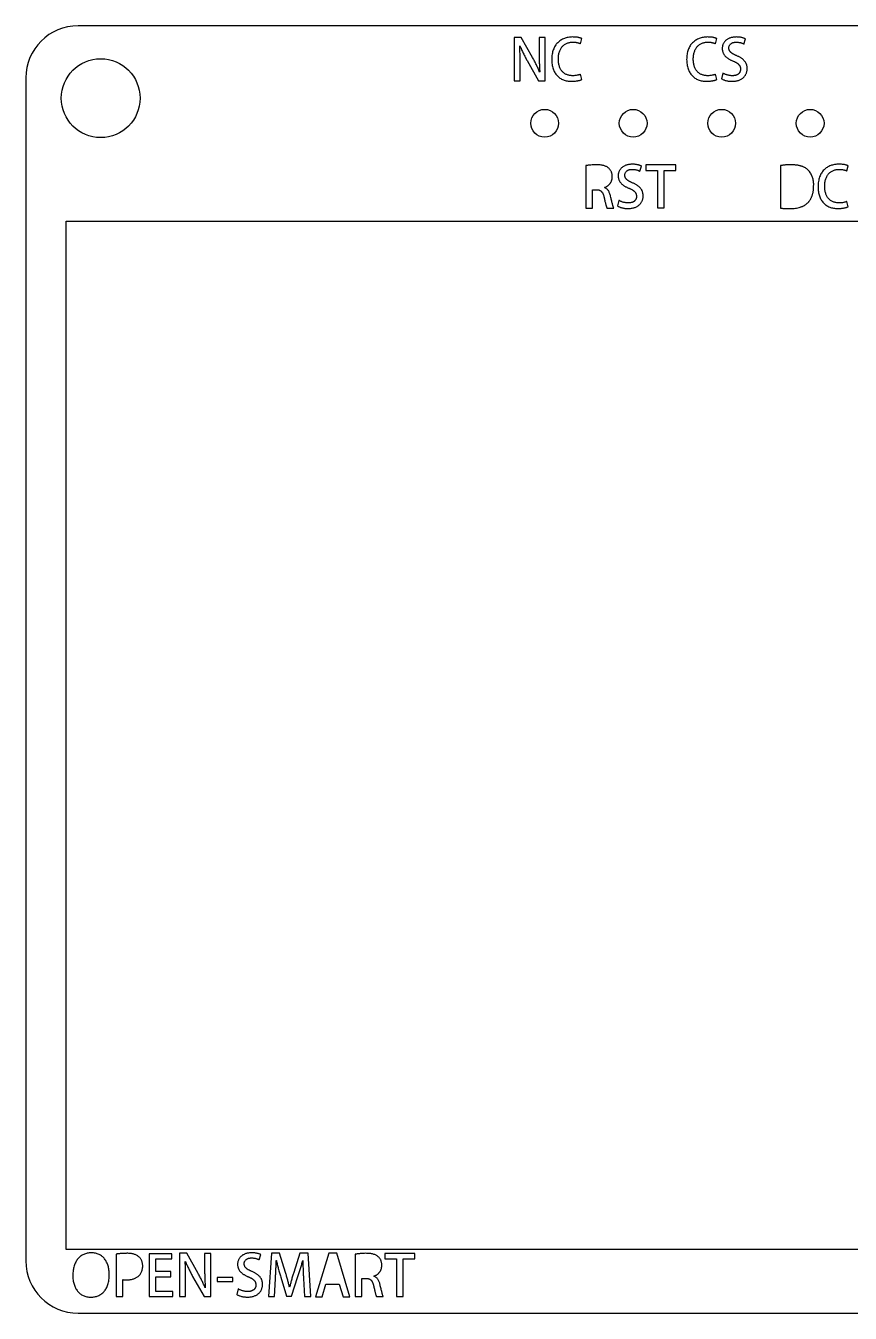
# Model space of a CAD drawing. Header units: millimetres. Extents: x 4.6 to 52.3, y 214.7 to 251.6.
# Drawn here: x 4.56 to 28.23, y 214.67 to 251.64 of the extents above; entities that cross this region are included whole.
import ezdxf

# ---------------------------------------------------------------- set-up
doc = ezdxf.new("R2010")
doc.units = ezdxf.units.MM

msp = doc.modelspace()

# ---------------------------------------------------------------- linework, layer by layer
at = {"color": 7, "linetype": 'Continuous', "lineweight": 25}
for p, q in [((50.77, 251.636), (6.064, 251.636)), ((18.581, 251.298), (18.581, 250.054)), ((18.788, 251.298), (18.581, 251.298)), ((18.743, 251.059), (18.75, 251.061)), ((19.114, 250.722), (18.788, 251.298)), ((19.302, 251.297), (19.302, 250.839)), ((19.477, 251.297), (19.302, 251.297)), ((19.477, 250.054), (19.477, 251.297)), ((20.489, 251.12), (20.529, 251.267)), ((24.363, 251.12), (24.404, 251.267)), ((25.182, 251.11), (25.228, 251.26)), ((18.957, 250.635), (19.286, 250.054)), ((18.757, 250.054), (18.757, 250.517)), ((19.321, 250.308), (19.317, 250.306)), ((24.579, 250.274), (24.537, 250.115)), ((4.564, 250.136), (4.564, 216.172)), ((18.581, 250.054), (18.757, 250.054)), ((19.286, 250.054), (19.477, 250.054)), ((20.524, 250.092), (20.492, 250.245)), ((24.399, 250.092), (24.367, 250.245)), ((20.64, 247.619), (20.64, 246.402)), ((22.195, 247.458), (22.241, 247.608)), ((22.364, 247.645), (22.364, 247.484)), ((23.224, 247.645), (22.364, 247.645)), ((22.364, 247.484), (22.698, 247.484)), ((22.698, 247.484), (22.698, 246.404)), ((22.888, 247.484), (23.224, 247.484)), ((22.888, 246.404), (22.888, 247.484)), ((23.224, 247.484), (23.224, 247.645)), ((26.227, 247.62), (26.227, 246.401)), ((28.134, 247.468), (28.175, 247.615)), ((20.831, 246.927), (20.945, 246.927)), ((20.831, 246.402), (20.831, 246.927)), ((21.177, 246.988), (21.177, 246.992)), ((27.183, 247.043), (27.183, 247.045)), ((21.593, 246.622), (21.55, 246.463)), ((28.17, 246.44), (28.138, 246.592)), ((20.64, 246.402), (20.831, 246.402)), ((21.249, 246.402), (21.445, 246.402)), ((22.698, 246.404), (22.888, 246.404)), ((5.725, 216.504), (5.725, 246.022)), ((5.725, 246.022), (50.677, 246.022)), ((50.677, 216.504), (5.725, 216.504)), ((6.447, 216.407), (6.447, 216.407)), ((7.161, 216.368), (7.161, 215.151)), ((8.107, 216.377), (8.107, 215.148)), ((8.758, 216.377), (8.107, 216.377)), ((8.758, 216.23), (8.758, 216.377)), ((8.978, 216.393), (8.978, 215.148)), ((9.185, 216.393), (8.978, 216.393)), ((9.511, 215.816), (9.185, 216.393)), ((9.699, 216.391), (9.699, 215.934)), ((9.875, 216.391), (9.699, 216.391)), ((9.875, 215.148), (9.875, 216.391)), ((11.269, 216.204), (11.315, 216.354)), ((11.614, 216.392), (11.53, 215.152)), ((11.846, 216.392), (11.614, 216.392)), ((12.021, 215.844), (11.846, 216.392)), ((12.436, 216.392), (12.257, 215.846)), ((12.67, 216.392), (12.436, 216.392)), ((12.744, 215.152), (12.67, 216.392)), ((13.261, 216.392), (12.881, 215.144)), ((13.491, 216.392), (13.261, 216.392)), ((13.871, 215.144), (13.491, 216.392)), ((14.024, 216.366), (14.024, 215.148)), ((14.876, 216.391), (14.876, 216.231)), ((15.737, 216.391), (14.876, 216.391)), ((15.737, 216.231), (15.737, 216.391)), ((8.298, 216.23), (8.758, 216.23)), ((8.298, 215.867), (8.298, 216.23)), ((9.141, 216.153), (9.147, 216.155)), ((11.754, 216.186), (11.759, 216.186)), ((12.515, 216.186), (12.52, 216.186)), ((14.876, 216.231), (15.211, 216.231)), ((15.211, 216.231), (15.211, 215.151)), ((15.401, 216.231), (15.737, 216.231)), ((15.401, 215.151), (15.401, 216.231)), ((7.352, 215.151), (7.352, 215.637)), ((8.732, 215.867), (8.298, 215.867)), ((8.298, 215.719), (8.732, 215.719)), ((8.298, 215.296), (8.298, 215.719)), ((8.732, 215.719), (8.732, 215.867)), ((9.154, 215.148), (9.154, 215.611)), ((9.354, 215.729), (9.683, 215.148)), ((10.059, 215.702), (10.059, 215.584)), ((10.505, 215.702), (10.059, 215.702)), ((10.059, 215.584), (10.505, 215.584)), ((10.505, 215.584), (10.505, 215.702)), ((11.704, 215.152), (11.732, 215.66)), ((11.883, 215.711), (12.053, 215.163)), ((12.194, 215.163), (12.378, 215.722)), ((12.536, 215.67), (12.564, 215.152)), ((13.074, 215.144), (13.181, 215.509)), ((13.181, 215.509), (13.561, 215.509)), ((13.561, 215.509), (13.673, 215.144)), ((14.215, 215.674), (14.328, 215.674)), ((14.215, 215.148), (14.215, 215.674)), ((14.561, 215.735), (14.561, 215.738)), ((7.161, 215.151), (7.352, 215.151)), ((8.107, 215.148), (8.786, 215.148)), ((8.786, 215.296), (8.298, 215.296)), ((8.786, 215.148), (8.786, 215.296)), ((8.978, 215.148), (9.154, 215.148)), ((9.683, 215.148), (9.875, 215.148)), ((9.719, 215.402), (9.714, 215.401)), ((10.666, 215.368), (10.624, 215.21)), ((11.53, 215.152), (11.704, 215.152)), ((12.053, 215.163), (12.194, 215.163)), ((12.139, 215.417), (12.134, 215.417)), ((12.564, 215.152), (12.744, 215.152)), ((12.881, 215.144), (13.074, 215.144)), ((13.673, 215.144), (13.871, 215.144)), ((14.024, 215.148), (14.215, 215.148)), ((14.632, 215.148), (14.829, 215.148)), ((15.211, 215.151), (15.401, 215.151)), ((6.064, 214.672), (50.77, 214.672))]:
    msp.add_line(p, q, dxfattribs=at)
for centre, radius in [((6.715, 249.556), 1.131), ((19.462, 248.837), 0.398), ((22.002, 248.837), 0.398), ((24.542, 248.837), 0.398), ((27.082, 248.837), 0.398)]:
    msp.add_circle(centre, radius, dxfattribs=at)
for centre, start, end in [((6.064, 250.136), 90, 180), ((6.064, 216.172), 180, 270)]:
    msp.add_arc(centre, 1.5, start, end, dxfattribs=at)
for points, knots in [([(18.757, 250.517), (18.757, 250.543), (18.756, 250.595), (18.756, 250.67), (18.755, 250.742), (18.753, 250.831), (18.75, 250.936), (18.746, 251.019), (18.743, 251.059)], [0, 0, 0, 0, 0.146581, 0.285863, 0.417801, 0.541968, 0.776955, 1, 1, 1, 1]), ([(18.75, 251.061), (18.765, 251.025), (18.796, 250.952), (18.847, 250.845), (18.901, 250.739), (18.938, 250.67), (18.957, 250.635)], [0, 0, 0, 0, 0.246027, 0.497503, 0.750477, 1, 1, 1, 1]), ([(20.265, 251.313), (20.243, 251.312), (20.201, 251.311), (20.14, 251.303), (20.081, 251.291), (20.026, 251.273), (19.973, 251.25), (19.923, 251.222), (19.877, 251.188), (19.834, 251.15), (19.794, 251.107), (19.76, 251.059), (19.731, 251.005), (19.707, 250.947), (19.688, 250.884), (19.674, 250.817), (19.665, 250.744), (19.663, 250.694), (19.662, 250.668)], [0, 0, 0, 0, 0.064556, 0.12649, 0.186521, 0.244666, 0.30201, 0.358833, 0.415865, 0.473735, 0.532232, 0.59129, 0.651976, 0.71467, 0.78013, 0.849386, 0.922444, 1, 1, 1, 1]), ([(19.853, 250.678), (19.854, 250.697), (19.855, 250.736), (19.861, 250.791), (19.87, 250.843), (19.884, 250.89), (19.9, 250.934), (19.92, 250.975), (19.944, 251.011), (19.971, 251.044), (20.001, 251.072), (20.034, 251.097), (20.068, 251.118), (20.105, 251.135), (20.143, 251.149), (20.184, 251.158), (20.227, 251.164), (20.256, 251.165), (20.271, 251.165)], [0, 0, 0, 0, 0.081212, 0.157637, 0.229657, 0.297813, 0.362053, 0.423924, 0.483455, 0.541728, 0.598886, 0.654623, 0.709894, 0.765275, 0.821397, 0.878867, 0.938207, 1, 1, 1, 1]), ([(20.529, 251.267), (20.524, 251.27), (20.513, 251.275), (20.492, 251.282), (20.467, 251.289), (20.436, 251.297), (20.401, 251.304), (20.36, 251.309), (20.314, 251.312), (20.282, 251.312), (20.265, 251.313)], [0, 0, 0, 0, 0.062088, 0.14227, 0.239819, 0.356051, 0.48954, 0.641805, 0.811535, 1, 1, 1, 1]), ([(20.271, 251.165), (20.283, 251.165), (20.305, 251.165), (20.336, 251.162), (20.367, 251.158), (20.395, 251.152), (20.421, 251.145), (20.445, 251.137), (20.468, 251.129), (20.482, 251.123), (20.489, 251.12)], [0, 0, 0, 0, 0.151045, 0.29411, 0.429642, 0.558166, 0.679473, 0.793877, 0.900032, 1, 1, 1, 1]), ([(24.139, 251.313), (24.118, 251.312), (24.076, 251.311), (24.014, 251.303), (23.956, 251.291), (23.9, 251.273), (23.848, 251.25), (23.798, 251.222), (23.752, 251.188), (23.708, 251.15), (23.669, 251.107), (23.634, 251.059), (23.605, 251.005), (23.581, 250.947), (23.562, 250.884), (23.548, 250.817), (23.54, 250.744), (23.538, 250.694), (23.537, 250.668)], [0, 0, 0, 0, 0.064556, 0.12649, 0.186521, 0.244666, 0.30201, 0.358833, 0.415865, 0.473735, 0.532232, 0.59129, 0.651976, 0.71467, 0.78013, 0.849386, 0.922444, 1, 1, 1, 1]), ([(23.727, 250.678), (23.728, 250.697), (23.729, 250.736), (23.735, 250.791), (23.745, 250.843), (23.758, 250.89), (23.775, 250.934), (23.795, 250.975), (23.819, 251.011), (23.846, 251.044), (23.876, 251.072), (23.908, 251.097), (23.943, 251.118), (23.979, 251.135), (24.018, 251.149), (24.059, 251.158), (24.102, 251.164), (24.131, 251.165), (24.146, 251.165)], [0, 0, 0, 0, 0.081212, 0.157637, 0.229657, 0.297813, 0.362053, 0.423924, 0.483455, 0.541728, 0.598886, 0.654623, 0.709894, 0.765275, 0.821397, 0.878867, 0.938207, 1, 1, 1, 1]), ([(24.404, 251.267), (24.399, 251.27), (24.387, 251.275), (24.367, 251.282), (24.341, 251.289), (24.311, 251.297), (24.275, 251.304), (24.234, 251.309), (24.189, 251.312), (24.156, 251.312), (24.139, 251.313)], [0, 0, 0, 0, 0.0620878, 0.1422705, 0.2398192, 0.3560506, 0.4895405, 0.6418051, 0.8115346, 1, 1, 1, 1]), ([(24.146, 251.165), (24.157, 251.165), (24.179, 251.165), (24.211, 251.162), (24.241, 251.158), (24.269, 251.152), (24.296, 251.145), (24.32, 251.137), (24.342, 251.129), (24.356, 251.123), (24.363, 251.12)], [0, 0, 0, 0, 0.151045, 0.29411, 0.429642, 0.558166, 0.679473, 0.793877, 0.900032, 1, 1, 1, 1]), ([(24.965, 251.313), (24.95, 251.312), (24.92, 251.311), (24.876, 251.307), (24.835, 251.299), (24.797, 251.289), (24.761, 251.276), (24.727, 251.26), (24.696, 251.241), (24.668, 251.22), (24.643, 251.196), (24.62, 251.17), (24.602, 251.143), (24.586, 251.113), (24.574, 251.082), (24.565, 251.049), (24.559, 251.014), (24.558, 250.99), (24.558, 250.978)], [0, 0, 0, 0, 0.077879, 0.151737, 0.22196, 0.289357, 0.353654, 0.416146, 0.477411, 0.537188, 0.595881, 0.653011, 0.708942, 0.764698, 0.82138, 0.878857, 0.937977, 1, 1, 1, 1]), ([(24.749, 250.999), (24.749, 251.01), (24.75, 251.03), (24.76, 251.06), (24.776, 251.088), (24.794, 251.109), (24.812, 251.124), (24.828, 251.135), (24.845, 251.144), (24.864, 251.151), (24.886, 251.157), (24.909, 251.161), (24.934, 251.164), (24.951, 251.165), (24.96, 251.165)], [0, 0, 0, 0, 0.101822, 0.203205, 0.30836, 0.421211, 0.480936, 0.542802, 0.607682, 0.676334, 0.749186, 0.826898, 0.910964, 1, 1, 1, 1]), ([(24.978, 250.773), (24.969, 250.777), (24.95, 250.785), (24.923, 250.797), (24.898, 250.809), (24.876, 250.822), (24.855, 250.834), (24.836, 250.847), (24.819, 250.859), (24.804, 250.872), (24.791, 250.885), (24.779, 250.899), (24.77, 250.913), (24.762, 250.929), (24.756, 250.945), (24.752, 250.963), (24.749, 250.981), (24.749, 250.993), (24.749, 250.999)], [0, 0, 0, 0, 0.090327, 0.175952, 0.256368, 0.331652, 0.40162, 0.467549, 0.528441, 0.584514, 0.637975, 0.689778, 0.740404, 0.790662, 0.841288, 0.892497, 0.945474, 1, 1, 1, 1]), ([(24.96, 251.165), (24.973, 251.165), (24.997, 251.164), (25.032, 251.16), (25.064, 251.154), (25.094, 251.147), (25.121, 251.138), (25.144, 251.129), (25.164, 251.12), (25.177, 251.113), (25.182, 251.11)], [0, 0, 0, 0, 0.162542, 0.315644, 0.456984, 0.590159, 0.712118, 0.821056, 0.916894, 1, 1, 1, 1]), ([(25.228, 251.26), (25.22, 251.263), (25.205, 251.27), (25.18, 251.279), (25.152, 251.288), (25.12, 251.296), (25.086, 251.304), (25.048, 251.309), (25.008, 251.312), (24.98, 251.312), (24.965, 251.313)], [0, 0, 0, 0, 0.088758, 0.187193, 0.297383, 0.417712, 0.548062, 0.688382, 0.838314, 1, 1, 1, 1]), ([(19.317, 250.306), (19.303, 250.34), (19.274, 250.41), (19.224, 250.513), (19.172, 250.618), (19.133, 250.687), (19.114, 250.722)], [0, 0, 0, 0, 0.238961, 0.487568, 0.742672, 1, 1, 1, 1]), ([(19.302, 250.839), (19.302, 250.815), (19.302, 250.767), (19.303, 250.697), (19.304, 250.629), (19.307, 250.542), (19.312, 250.435), (19.318, 250.35), (19.321, 250.308)], [0, 0, 0, 0, 0.136936, 0.268863, 0.396394, 0.519536, 0.760257, 1, 1, 1, 1]), ([(19.662, 250.668), (19.663, 250.644), (19.664, 250.596), (19.672, 250.528), (19.684, 250.463), (19.702, 250.403), (19.723, 250.347), (19.75, 250.295), (19.781, 250.248), (19.817, 250.204), (19.857, 250.166), (19.9, 250.133), (19.947, 250.104), (19.998, 250.081), (20.051, 250.063), (20.109, 250.05), (20.169, 250.042), (20.211, 250.041), (20.232, 250.04)], [0, 0, 0, 0, 0.076137, 0.148043, 0.216546, 0.281424, 0.343925, 0.404092, 0.463045, 0.521233, 0.578841, 0.635691, 0.692532, 0.749882, 0.808745, 0.86974, 0.933393, 1, 1, 1, 1]), ([(20.268, 250.201), (20.252, 250.201), (20.222, 250.202), (20.177, 250.208), (20.135, 250.218), (20.095, 250.231), (20.058, 250.249), (20.024, 250.27), (19.992, 250.295), (19.964, 250.324), (19.938, 250.356), (19.915, 250.392), (19.896, 250.432), (19.881, 250.474), (19.869, 250.521), (19.86, 250.57), (19.854, 250.623), (19.853, 250.659), (19.853, 250.678)], [0, 0, 0, 0, 0.065848, 0.128566, 0.188739, 0.246597, 0.303105, 0.358957, 0.414875, 0.471572, 0.529329, 0.587991, 0.648736, 0.711788, 0.778153, 0.847997, 0.921726, 1, 1, 1, 1]), ([(23.537, 250.668), (23.537, 250.644), (23.539, 250.596), (23.547, 250.528), (23.559, 250.463), (23.576, 250.403), (23.598, 250.347), (23.624, 250.295), (23.656, 250.248), (23.691, 250.204), (23.731, 250.166), (23.775, 250.133), (23.822, 250.104), (23.872, 250.081), (23.926, 250.063), (23.983, 250.05), (24.044, 250.042), (24.086, 250.041), (24.107, 250.04)], [0, 0, 0, 0, 0.076137, 0.148043, 0.216546, 0.281424, 0.343925, 0.404092, 0.463045, 0.521233, 0.578841, 0.635691, 0.692532, 0.749882, 0.808745, 0.86974, 0.933393, 1, 1, 1, 1]), ([(24.143, 250.201), (24.127, 250.201), (24.096, 250.202), (24.051, 250.208), (24.009, 250.218), (23.97, 250.231), (23.933, 250.249), (23.899, 250.27), (23.867, 250.295), (23.838, 250.324), (23.812, 250.356), (23.79, 250.392), (23.771, 250.432), (23.755, 250.474), (23.743, 250.521), (23.735, 250.57), (23.729, 250.623), (23.728, 250.659), (23.727, 250.678)], [0, 0, 0, 0, 0.065848, 0.128566, 0.188739, 0.246597, 0.303105, 0.358957, 0.414875, 0.471572, 0.529329, 0.587991, 0.648736, 0.711788, 0.778153, 0.847997, 0.921726, 1, 1, 1, 1]), ([(24.558, 250.978), (24.558, 250.968), (24.559, 250.947), (24.563, 250.918), (24.571, 250.889), (24.58, 250.862), (24.592, 250.835), (24.607, 250.81), (24.624, 250.787), (24.644, 250.764), (24.666, 250.743), (24.69, 250.722), (24.715, 250.703), (24.743, 250.685), (24.772, 250.668), (24.803, 250.651), (24.836, 250.636), (24.858, 250.626), (24.87, 250.622)], [0, 0, 0, 0, 0.061402, 0.120959, 0.178842, 0.235815, 0.29315, 0.350168, 0.407654, 0.466883, 0.527298, 0.589193, 0.652525, 0.717815, 0.784863, 0.854237, 0.926103, 1, 1, 1, 1]), ([(24.87, 250.622), (24.879, 250.618), (24.897, 250.611), (24.922, 250.599), (24.945, 250.587), (24.966, 250.575), (24.985, 250.562), (25.003, 250.549), (25.019, 250.536), (25.033, 250.522), (25.045, 250.508), (25.055, 250.493), (25.064, 250.478), (25.071, 250.462), (25.077, 250.444), (25.081, 250.427), (25.083, 250.408), (25.083, 250.396), (25.083, 250.389)], [0, 0, 0, 0, 0.086788, 0.168158, 0.245476, 0.317642, 0.38639, 0.450962, 0.511056, 0.568497, 0.623169, 0.676921, 0.729453, 0.781971, 0.834448, 0.888518, 0.943031, 1, 1, 1, 1]), ([(25.275, 250.405), (25.274, 250.416), (25.274, 250.436), (25.27, 250.466), (25.265, 250.495), (25.257, 250.523), (25.246, 250.549), (25.234, 250.574), (25.219, 250.598), (25.202, 250.621), (25.182, 250.642), (25.16, 250.664), (25.136, 250.684), (25.109, 250.703), (25.08, 250.722), (25.048, 250.74), (25.014, 250.757), (24.99, 250.768), (24.978, 250.773)], [0, 0, 0, 0, 0.06184, 0.121274, 0.17906, 0.236132, 0.291625, 0.347119, 0.403083, 0.459133, 0.516719, 0.576867, 0.639586, 0.705122, 0.773704, 0.8453, 0.920958, 1, 1, 1, 1]), ([(24.85, 250.201), (24.837, 250.201), (24.812, 250.202), (24.774, 250.206), (24.737, 250.212), (24.701, 250.222), (24.667, 250.232), (24.636, 250.245), (24.606, 250.258), (24.588, 250.269), (24.579, 250.274)], [0, 0, 0, 0, 0.136469, 0.27025, 0.402033, 0.532507, 0.659, 0.778845, 0.891967, 1, 1, 1, 1]), ([(24.839, 250.04), (24.856, 250.041), (24.889, 250.042), (24.938, 250.047), (24.983, 250.055), (25.025, 250.067), (25.064, 250.081), (25.1, 250.099), (25.133, 250.12), (25.163, 250.144), (25.189, 250.17), (25.212, 250.198), (25.231, 250.228), (25.247, 250.26), (25.259, 250.294), (25.268, 250.33), (25.273, 250.367), (25.274, 250.392), (25.275, 250.405)], [0, 0, 0, 0, 0.080352, 0.156325, 0.228284, 0.296306, 0.36091, 0.423526, 0.483824, 0.542726, 0.600522, 0.657077, 0.712485, 0.767724, 0.823495, 0.880566, 0.939087, 1, 1, 1, 1]), ([(25.083, 250.389), (25.083, 250.382), (25.082, 250.369), (25.08, 250.349), (25.075, 250.33), (25.068, 250.312), (25.06, 250.296), (25.049, 250.28), (25.037, 250.266), (25.023, 250.252), (25.007, 250.24), (24.989, 250.23), (24.97, 250.221), (24.949, 250.214), (24.927, 250.208), (24.903, 250.204), (24.877, 250.201), (24.859, 250.201), (24.85, 250.201)], [0, 0, 0, 0, 0.061872, 0.120768, 0.177506, 0.233072, 0.288326, 0.343383, 0.399019, 0.456462, 0.514906, 0.57526, 0.637362, 0.702776, 0.770787, 0.842679, 0.91941, 1, 1, 1, 1]), ([(20.232, 250.04), (20.249, 250.04), (20.281, 250.041), (20.326, 250.044), (20.369, 250.049), (20.408, 250.056), (20.443, 250.064), (20.474, 250.072), (20.501, 250.082), (20.517, 250.089), (20.524, 250.092)], [0, 0, 0, 0, 0.1649873, 0.3185406, 0.4624375, 0.5955675, 0.7173118, 0.8249847, 0.9191349, 1, 1, 1, 1]), ([(20.492, 250.245), (20.485, 250.241), (20.47, 250.234), (20.446, 250.226), (20.419, 250.219), (20.381, 250.21), (20.33, 250.203), (20.289, 250.201), (20.268, 250.201)], [0, 0, 0, 0, 0.103909, 0.214331, 0.333243, 0.459804, 0.725017, 1, 1, 1, 1]), ([(24.107, 250.04), (24.123, 250.04), (24.155, 250.041), (24.201, 250.044), (24.244, 250.049), (24.283, 250.056), (24.318, 250.064), (24.349, 250.072), (24.376, 250.082), (24.392, 250.089), (24.399, 250.092)], [0, 0, 0, 0, 0.164987, 0.318541, 0.462437, 0.595567, 0.717312, 0.824985, 0.919135, 1, 1, 1, 1]), ([(24.367, 250.245), (24.359, 250.241), (24.344, 250.234), (24.32, 250.226), (24.294, 250.219), (24.256, 250.21), (24.205, 250.203), (24.164, 250.201), (24.143, 250.201)], [0, 0, 0, 0, 0.103909, 0.214331, 0.333243, 0.459804, 0.725017, 1, 1, 1, 1]), ([(24.537, 250.115), (24.546, 250.11), (24.563, 250.099), (24.594, 250.085), (24.628, 250.073), (24.667, 250.062), (24.708, 250.053), (24.751, 250.045), (24.794, 250.041), (24.824, 250.04), (24.839, 250.04)], [0, 0, 0, 0, 0.095213, 0.20032, 0.317106, 0.445969, 0.581293, 0.718113, 0.857469, 1, 1, 1, 1]), ([(21.978, 247.661), (21.963, 247.66), (21.933, 247.659), (21.89, 247.655), (21.848, 247.647), (21.81, 247.637), (21.774, 247.624), (21.741, 247.608), (21.709, 247.589), (21.681, 247.567), (21.656, 247.544), (21.634, 247.518), (21.615, 247.491), (21.599, 247.461), (21.587, 247.43), (21.578, 247.397), (21.572, 247.362), (21.572, 247.338), (21.571, 247.326)], [0, 0, 0, 0, 0.077879, 0.151737, 0.22196, 0.289357, 0.353654, 0.416146, 0.477411, 0.537188, 0.595881, 0.653011, 0.708942, 0.764698, 0.82138, 0.878857, 0.937977, 1, 1, 1, 1]), ([(22.241, 247.608), (22.234, 247.611), (22.218, 247.618), (22.193, 247.627), (22.165, 247.636), (22.134, 247.644), (22.099, 247.651), (22.061, 247.656), (22.021, 247.66), (21.993, 247.66), (21.978, 247.661)], [0, 0, 0, 0, 0.088758, 0.187193, 0.297383, 0.417712, 0.548062, 0.688382, 0.838314, 1, 1, 1, 1]), ([(27.911, 247.661), (27.889, 247.66), (27.847, 247.659), (27.785, 247.651), (27.727, 247.639), (27.671, 247.621), (27.619, 247.598), (27.569, 247.57), (27.523, 247.536), (27.48, 247.498), (27.44, 247.455), (27.406, 247.407), (27.377, 247.353), (27.353, 247.295), (27.334, 247.232), (27.32, 247.165), (27.311, 247.092), (27.309, 247.042), (27.308, 247.016)], [0, 0, 0, 0, 0.064556, 0.12649, 0.186521, 0.244666, 0.30201, 0.358833, 0.415865, 0.473735, 0.532232, 0.59129, 0.651976, 0.71467, 0.78013, 0.849386, 0.922444, 1, 1, 1, 1]), ([(28.175, 247.615), (28.17, 247.618), (28.158, 247.623), (28.138, 247.63), (28.112, 247.637), (28.082, 247.645), (28.046, 247.652), (28.006, 247.657), (27.96, 247.66), (27.927, 247.66), (27.911, 247.661)], [0, 0, 0, 0, 0.062088, 0.14227, 0.239819, 0.356051, 0.48954, 0.641805, 0.811535, 1, 1, 1, 1]), ([(20.946, 247.645), (20.918, 247.645), (20.863, 247.644), (20.796, 247.639), (20.744, 247.634), (20.707, 247.63), (20.673, 247.625), (20.651, 247.621), (20.64, 247.619)], [0, 0, 0, 0, 0.271798, 0.535698, 0.662298, 0.781395, 0.893974, 1, 1, 1, 1]), ([(21.301, 247.546), (21.291, 247.554), (21.271, 247.571), (21.235, 247.591), (21.197, 247.609), (21.154, 247.623), (21.108, 247.633), (21.057, 247.641), (21.003, 247.645), (20.965, 247.645), (20.946, 247.645)], [0, 0, 0, 0, 0.103403, 0.209788, 0.321844, 0.440604, 0.566457, 0.70122, 0.845524, 1, 1, 1, 1]), ([(21.177, 246.992), (21.185, 246.994), (21.2, 247), (21.223, 247.011), (21.245, 247.023), (21.265, 247.036), (21.285, 247.051), (21.303, 247.067), (21.32, 247.085), (21.337, 247.104), (21.351, 247.124), (21.364, 247.146), (21.376, 247.169), (21.384, 247.193), (21.392, 247.219), (21.397, 247.245), (21.4, 247.273), (21.401, 247.293), (21.401, 247.302)], [0, 0, 0, 0, 0.061528, 0.122141, 0.182003, 0.241944, 0.301062, 0.360598, 0.420832, 0.481664, 0.543072, 0.604351, 0.665972, 0.729273, 0.79351, 0.859885, 0.928456, 1, 1, 1, 1]), ([(21.401, 247.302), (21.401, 247.315), (21.4, 247.34), (21.395, 247.375), (21.388, 247.409), (21.377, 247.441), (21.362, 247.47), (21.345, 247.498), (21.325, 247.523), (21.309, 247.538), (21.301, 247.546)], [0, 0, 0, 0, 0.138348, 0.270901, 0.397678, 0.520347, 0.640124, 0.759254, 0.879055, 1, 1, 1, 1]), ([(21.571, 247.326), (21.572, 247.316), (21.573, 247.295), (21.577, 247.266), (21.584, 247.237), (21.593, 247.209), (21.605, 247.183), (21.62, 247.158), (21.637, 247.135), (21.657, 247.112), (21.679, 247.091), (21.703, 247.07), (21.728, 247.051), (21.756, 247.033), (21.785, 247.015), (21.816, 246.999), (21.849, 246.984), (21.872, 246.974), (21.883, 246.97)], [0, 0, 0, 0, 0.061402, 0.120959, 0.178842, 0.235815, 0.29315, 0.350168, 0.407654, 0.466883, 0.527298, 0.589193, 0.652525, 0.717815, 0.784863, 0.854237, 0.926103, 1, 1, 1, 1]), ([(21.762, 247.347), (21.762, 247.357), (21.763, 247.378), (21.773, 247.408), (21.789, 247.435), (21.807, 247.457), (21.825, 247.472), (21.841, 247.483), (21.858, 247.492), (21.878, 247.499), (21.899, 247.505), (21.922, 247.509), (21.947, 247.512), (21.964, 247.513), (21.973, 247.513)], [0, 0, 0, 0, 0.101822, 0.203205, 0.30836, 0.421211, 0.480936, 0.542802, 0.607682, 0.676334, 0.749186, 0.826898, 0.910964, 1, 1, 1, 1]), ([(21.991, 247.121), (21.982, 247.125), (21.963, 247.133), (21.937, 247.145), (21.912, 247.157), (21.889, 247.17), (21.868, 247.182), (21.849, 247.195), (21.832, 247.207), (21.817, 247.22), (21.804, 247.233), (21.793, 247.247), (21.783, 247.261), (21.775, 247.277), (21.769, 247.293), (21.765, 247.311), (21.762, 247.329), (21.762, 247.341), (21.762, 247.347)], [0, 0, 0, 0, 0.090327, 0.175952, 0.256368, 0.331652, 0.40162, 0.467549, 0.528441, 0.584514, 0.637975, 0.689778, 0.740404, 0.790662, 0.841288, 0.892497, 0.945474, 1, 1, 1, 1]), ([(21.973, 247.513), (21.986, 247.513), (22.01, 247.512), (22.045, 247.508), (22.078, 247.502), (22.107, 247.495), (22.134, 247.486), (22.157, 247.477), (22.178, 247.468), (22.19, 247.461), (22.195, 247.458)], [0, 0, 0, 0, 0.162542, 0.315644, 0.456984, 0.590159, 0.712118, 0.821056, 0.916894, 1, 1, 1, 1]), ([(26.547, 247.646), (26.518, 247.645), (26.461, 247.645), (26.391, 247.64), (26.337, 247.635), (26.299, 247.63), (26.262, 247.625), (26.238, 247.622), (26.227, 247.62)], [0, 0, 0, 0, 0.270933, 0.530713, 0.655379, 0.77511, 0.890035, 1, 1, 1, 1]), ([(27.183, 247.045), (27.184, 247.063), (27.184, 247.099), (27.18, 247.152), (27.172, 247.204), (27.159, 247.256), (27.142, 247.306), (27.12, 247.355), (27.094, 247.403), (27.07, 247.442), (27.047, 247.472), (27.028, 247.493), (27.007, 247.513), (26.983, 247.531), (26.958, 247.548), (26.93, 247.564), (26.901, 247.578), (26.87, 247.591), (26.836, 247.603), (26.801, 247.613), (26.763, 247.622), (26.724, 247.629), (26.683, 247.635), (26.639, 247.64), (26.594, 247.644), (26.563, 247.645), (26.547, 247.646)], [0, 0, 0, 0, 0.054032, 0.107089, 0.159702, 0.212279, 0.264991, 0.318235, 0.372493, 0.428082, 0.456315, 0.484818, 0.513639, 0.543144, 0.573662, 0.605022, 0.637583, 0.671277, 0.706741, 0.743336, 0.781607, 0.821644, 0.863525, 0.907112, 0.952664, 1, 1, 1, 1]), ([(27.499, 247.026), (27.499, 247.045), (27.5, 247.084), (27.507, 247.139), (27.516, 247.19), (27.529, 247.238), (27.546, 247.282), (27.566, 247.323), (27.59, 247.359), (27.617, 247.391), (27.647, 247.42), (27.679, 247.445), (27.714, 247.466), (27.75, 247.483), (27.789, 247.497), (27.83, 247.506), (27.873, 247.512), (27.902, 247.513), (27.917, 247.513)], [0, 0, 0, 0, 0.081212, 0.157637, 0.229657, 0.297813, 0.362053, 0.423924, 0.483455, 0.541728, 0.598886, 0.654623, 0.709894, 0.765275, 0.821397, 0.878867, 0.938207, 1, 1, 1, 1]), ([(27.917, 247.513), (27.928, 247.513), (27.95, 247.513), (27.982, 247.51), (28.012, 247.506), (28.04, 247.5), (28.067, 247.493), (28.091, 247.485), (28.114, 247.477), (28.128, 247.471), (28.134, 247.468)], [0, 0, 0, 0, 0.151045, 0.29411, 0.429642, 0.558166, 0.679473, 0.793877, 0.900032, 1, 1, 1, 1]), ([(20.945, 246.927), (20.952, 246.927), (20.968, 246.927), (20.99, 246.924), (21.011, 246.921), (21.03, 246.915), (21.048, 246.908), (21.065, 246.899), (21.08, 246.888), (21.094, 246.875), (21.107, 246.86), (21.119, 246.844), (21.13, 246.825), (21.139, 246.804), (21.149, 246.78), (21.157, 246.755), (21.164, 246.727), (21.168, 246.708), (21.17, 246.698)], [0, 0, 0, 0, 0.065913, 0.127975, 0.187344, 0.244069, 0.298208, 0.351392, 0.403137, 0.455207, 0.509187, 0.5662, 0.626787, 0.691398, 0.761257, 0.835793, 0.915258, 1, 1, 1, 1]), ([(21.352, 246.739), (21.348, 246.755), (21.341, 246.785), (21.326, 246.828), (21.309, 246.867), (21.29, 246.901), (21.267, 246.93), (21.24, 246.955), (21.21, 246.975), (21.188, 246.984), (21.177, 246.988)], [0, 0, 0, 0, 0.152426, 0.293993, 0.425273, 0.547812, 0.663532, 0.775877, 0.886781, 1, 1, 1, 1]), ([(21.883, 246.97), (21.892, 246.966), (21.91, 246.959), (21.935, 246.947), (21.958, 246.935), (21.979, 246.923), (21.999, 246.91), (22.016, 246.897), (22.032, 246.884), (22.046, 246.87), (22.058, 246.856), (22.069, 246.841), (22.077, 246.826), (22.085, 246.81), (22.09, 246.792), (22.094, 246.775), (22.096, 246.756), (22.096, 246.744), (22.097, 246.737)], [0, 0, 0, 0, 0.086788, 0.1681583, 0.2454765, 0.3176417, 0.3863896, 0.4509615, 0.511056, 0.5684971, 0.6231693, 0.6769212, 0.7294532, 0.7819713, 0.8344482, 0.8885175, 0.9430308, 1, 1, 1, 1]), ([(22.288, 246.753), (22.288, 246.764), (22.287, 246.784), (22.284, 246.814), (22.278, 246.843), (22.27, 246.871), (22.26, 246.897), (22.247, 246.922), (22.232, 246.946), (22.215, 246.969), (22.195, 246.99), (22.173, 247.012), (22.149, 247.032), (22.122, 247.051), (22.093, 247.07), (22.061, 247.088), (22.027, 247.105), (22.004, 247.116), (21.991, 247.121)], [0, 0, 0, 0, 0.06184, 0.121274, 0.17906, 0.236132, 0.291625, 0.347119, 0.403083, 0.459133, 0.516719, 0.576867, 0.639586, 0.705122, 0.773704, 0.8453, 0.920958, 1, 1, 1, 1]), ([(27.011, 246.547), (27.018, 246.554), (27.031, 246.568), (27.049, 246.59), (27.067, 246.613), (27.083, 246.638), (27.098, 246.664), (27.112, 246.691), (27.125, 246.72), (27.137, 246.75), (27.148, 246.782), (27.157, 246.815), (27.165, 246.85), (27.171, 246.886), (27.177, 246.923), (27.18, 246.962), (27.182, 247.002), (27.183, 247.029), (27.183, 247.043)], [0, 0, 0, 0, 0.0524008, 0.1056322, 0.159237, 0.2139915, 0.2700485, 0.3273504, 0.3856706, 0.4461224, 0.5082765, 0.5721486, 0.6378051, 0.7055893, 0.7755411, 0.8477848, 0.9228443, 1, 1, 1, 1]), ([(27.308, 247.016), (27.309, 246.992), (27.31, 246.944), (27.318, 246.876), (27.33, 246.811), (27.347, 246.751), (27.369, 246.695), (27.395, 246.643), (27.427, 246.596), (27.463, 246.552), (27.503, 246.514), (27.546, 246.48), (27.593, 246.452), (27.643, 246.429), (27.697, 246.411), (27.754, 246.398), (27.815, 246.39), (27.857, 246.389), (27.878, 246.388)], [0, 0, 0, 0, 0.076137, 0.148043, 0.216546, 0.281424, 0.343925, 0.404092, 0.463045, 0.521233, 0.578841, 0.635691, 0.692532, 0.749882, 0.808745, 0.86974, 0.933393, 1, 1, 1, 1]), ([(27.914, 246.548), (27.898, 246.549), (27.867, 246.55), (27.823, 246.556), (27.78, 246.565), (27.741, 246.579), (27.704, 246.597), (27.67, 246.618), (27.638, 246.643), (27.609, 246.672), (27.584, 246.704), (27.561, 246.74), (27.542, 246.78), (27.527, 246.822), (27.515, 246.869), (27.506, 246.918), (27.5, 246.971), (27.499, 247.007), (27.499, 247.026)], [0, 0, 0, 0, 0.065848, 0.128566, 0.188739, 0.246597, 0.303105, 0.358957, 0.414875, 0.471572, 0.529329, 0.587991, 0.648736, 0.711788, 0.778153, 0.847997, 0.921726, 1, 1, 1, 1]), ([(21.17, 246.698), (21.174, 246.68), (21.181, 246.645), (21.192, 246.594), (21.203, 246.549), (21.214, 246.508), (21.223, 246.473), (21.232, 246.444), (21.24, 246.42), (21.246, 246.407), (21.249, 246.402)], [0, 0, 0, 0, 0.183213, 0.351345, 0.504257, 0.641426, 0.761047, 0.86003, 0.940171, 1, 1, 1, 1]), ([(21.445, 246.402), (21.442, 246.409), (21.435, 246.425), (21.425, 246.453), (21.414, 246.488), (21.403, 246.529), (21.391, 246.575), (21.379, 246.626), (21.365, 246.681), (21.357, 246.719), (21.352, 246.739)], [0, 0, 0, 0, 0.0670478, 0.1523988, 0.2561712, 0.3776735, 0.5145754, 0.6641427, 0.8260538, 1, 1, 1, 1]), ([(21.864, 246.548), (21.851, 246.549), (21.825, 246.55), (21.787, 246.554), (21.75, 246.56), (21.715, 246.569), (21.68, 246.58), (21.649, 246.593), (21.619, 246.606), (21.601, 246.617), (21.593, 246.622)], [0, 0, 0, 0, 0.136469, 0.27025, 0.402033, 0.532507, 0.659, 0.778845, 0.891967, 1, 1, 1, 1]), ([(21.852, 246.388), (21.869, 246.389), (21.903, 246.39), (21.951, 246.395), (21.996, 246.403), (22.039, 246.415), (22.078, 246.429), (22.114, 246.447), (22.146, 246.468), (22.176, 246.492), (22.202, 246.518), (22.225, 246.546), (22.244, 246.576), (22.26, 246.608), (22.272, 246.642), (22.281, 246.677), (22.287, 246.715), (22.287, 246.74), (22.288, 246.753)], [0, 0, 0, 0, 0.080352, 0.156325, 0.228284, 0.296306, 0.36091, 0.423526, 0.483824, 0.542726, 0.600522, 0.657077, 0.712485, 0.767724, 0.823495, 0.880566, 0.939087, 1, 1, 1, 1]), ([(22.097, 246.737), (22.096, 246.73), (22.096, 246.717), (22.093, 246.697), (22.088, 246.678), (22.081, 246.66), (22.073, 246.644), (22.063, 246.628), (22.05, 246.614), (22.036, 246.6), (22.02, 246.588), (22.003, 246.578), (21.983, 246.569), (21.963, 246.562), (21.94, 246.556), (21.916, 246.552), (21.89, 246.549), (21.873, 246.549), (21.864, 246.548)], [0, 0, 0, 0, 0.0618719, 0.1207679, 0.1775057, 0.2330724, 0.2883261, 0.3433833, 0.3990193, 0.4564617, 0.5149061, 0.5752605, 0.6373617, 0.7027763, 0.7707871, 0.8426788, 0.9194101, 1, 1, 1, 1]), ([(28.138, 246.592), (28.13, 246.589), (28.116, 246.582), (28.091, 246.574), (28.065, 246.567), (28.027, 246.558), (27.976, 246.55), (27.935, 246.549), (27.914, 246.548)], [0, 0, 0, 0, 0.1039087, 0.2143314, 0.3332427, 0.4598045, 0.7250175, 1, 1, 1, 1]), ([(21.55, 246.463), (21.559, 246.458), (21.577, 246.447), (21.607, 246.433), (21.642, 246.421), (21.68, 246.41), (21.721, 246.4), (21.764, 246.393), (21.808, 246.389), (21.837, 246.388), (21.852, 246.388)], [0, 0, 0, 0, 0.095213, 0.20032, 0.317106, 0.445969, 0.581293, 0.718113, 0.857469, 1, 1, 1, 1]), ([(26.227, 246.401), (26.236, 246.4), (26.255, 246.398), (26.284, 246.395), (26.315, 246.392), (26.348, 246.39), (26.383, 246.389), (26.42, 246.388), (26.459, 246.387), (26.486, 246.387), (26.499, 246.387)], [0, 0, 0, 0, 0.100466, 0.207629, 0.322266, 0.444561, 0.572731, 0.707742, 0.850443, 1, 1, 1, 1]), ([(26.499, 246.387), (26.526, 246.387), (26.579, 246.388), (26.656, 246.396), (26.728, 246.408), (26.785, 246.423), (26.828, 246.437), (26.858, 246.449), (26.888, 246.462), (26.915, 246.477), (26.941, 246.492), (26.966, 246.51), (26.99, 246.527), (27.004, 246.541), (27.011, 246.547)], [0, 0, 0, 0, 0.147466, 0.287835, 0.420584, 0.547728, 0.608928, 0.66819, 0.726317, 0.783264, 0.838435, 0.892827, 0.946746, 1, 1, 1, 1]), ([(27.878, 246.388), (27.895, 246.388), (27.926, 246.389), (27.972, 246.392), (28.015, 246.397), (28.054, 246.404), (28.089, 246.412), (28.12, 246.42), (28.147, 246.43), (28.163, 246.437), (28.17, 246.44)], [0, 0, 0, 0, 0.164987, 0.318541, 0.462437, 0.595567, 0.717312, 0.824985, 0.919135, 1, 1, 1, 1]), ([(6.447, 216.407), (6.427, 216.407), (6.388, 216.405), (6.331, 216.396), (6.278, 216.382), (6.227, 216.363), (6.18, 216.338), (6.137, 216.308), (6.096, 216.273), (6.059, 216.233), (6.026, 216.188), (5.996, 216.139), (5.972, 216.086), (5.951, 216.029), (5.935, 215.968), (5.924, 215.903), (5.916, 215.834), (5.915, 215.786), (5.914, 215.762)], [0, 0, 0, 0, 0.063559, 0.124111, 0.182595, 0.239507, 0.295497, 0.351657, 0.408401, 0.466456, 0.525802, 0.586185, 0.648325, 0.71245, 0.779221, 0.849163, 0.922632, 1, 1, 1, 1]), ([(6.961, 215.782), (6.961, 215.804), (6.96, 215.848), (6.953, 215.912), (6.943, 215.973), (6.929, 216.031), (6.91, 216.086), (6.887, 216.137), (6.86, 216.185), (6.83, 216.23), (6.795, 216.27), (6.756, 216.306), (6.714, 216.337), (6.668, 216.361), (6.618, 216.381), (6.564, 216.395), (6.507, 216.405), (6.467, 216.406), (6.447, 216.407)], [0, 0, 0, 0, 0.073875, 0.144454, 0.212087, 0.277044, 0.340098, 0.401486, 0.46161, 0.521197, 0.579576, 0.63693, 0.693546, 0.750752, 0.809181, 0.869903, 0.933222, 1, 1, 1, 1]), ([(7.466, 216.392), (7.451, 216.392), (7.42, 216.391), (7.376, 216.39), (7.334, 216.388), (7.295, 216.385), (7.258, 216.382), (7.223, 216.378), (7.191, 216.373), (7.171, 216.37), (7.161, 216.368)], [0, 0, 0, 0, 0.1522007, 0.2967968, 0.4330825, 0.5618749, 0.6831667, 0.7963229, 0.9021935, 1, 1, 1, 1]), ([(7.809, 216.293), (7.799, 216.301), (7.779, 216.317), (7.744, 216.338), (7.707, 216.355), (7.666, 216.369), (7.621, 216.38), (7.572, 216.387), (7.521, 216.392), (7.485, 216.392), (7.466, 216.392)], [0, 0, 0, 0, 0.1048285, 0.2129551, 0.3263295, 0.4449824, 0.5710069, 0.7054, 0.8478106, 1, 1, 1, 1]), ([(7.922, 216.029), (7.921, 216.043), (7.92, 216.07), (7.914, 216.109), (7.905, 216.146), (7.893, 216.181), (7.877, 216.213), (7.858, 216.242), (7.835, 216.27), (7.818, 216.285), (7.809, 216.293)], [0, 0, 0, 0, 0.140245, 0.273783, 0.400948, 0.52378, 0.644026, 0.761818, 0.880286, 1, 1, 1, 1]), ([(11.052, 216.407), (11.037, 216.407), (11.007, 216.406), (10.963, 216.401), (10.922, 216.394), (10.884, 216.383), (10.848, 216.37), (10.814, 216.354), (10.783, 216.335), (10.755, 216.314), (10.73, 216.29), (10.708, 216.265), (10.689, 216.237), (10.673, 216.208), (10.661, 216.177), (10.652, 216.144), (10.646, 216.109), (10.645, 216.085), (10.645, 216.073)], [0, 0, 0, 0, 0.077879, 0.151737, 0.22196, 0.289357, 0.353654, 0.416146, 0.477411, 0.537188, 0.595881, 0.653011, 0.708942, 0.764698, 0.82138, 0.878857, 0.937977, 1, 1, 1, 1]), ([(10.836, 216.094), (10.836, 216.104), (10.837, 216.124), (10.847, 216.154), (10.863, 216.182), (10.881, 216.203), (10.899, 216.219), (10.915, 216.229), (10.932, 216.238), (10.951, 216.246), (10.973, 216.251), (10.996, 216.255), (11.021, 216.259), (11.038, 216.259), (11.047, 216.26)], [0, 0, 0, 0, 0.101822, 0.203205, 0.30836, 0.421211, 0.480936, 0.542802, 0.607682, 0.676334, 0.749186, 0.826898, 0.910964, 1, 1, 1, 1]), ([(11.047, 216.26), (11.06, 216.259), (11.084, 216.259), (11.119, 216.255), (11.152, 216.249), (11.181, 216.241), (11.208, 216.232), (11.231, 216.223), (11.252, 216.214), (11.264, 216.207), (11.269, 216.204)], [0, 0, 0, 0, 0.162542, 0.315644, 0.456984, 0.590159, 0.712118, 0.821056, 0.916894, 1, 1, 1, 1]), ([(11.315, 216.354), (11.307, 216.357), (11.292, 216.364), (11.267, 216.374), (11.239, 216.383), (11.207, 216.391), (11.173, 216.398), (11.135, 216.403), (11.095, 216.406), (11.067, 216.407), (11.052, 216.407)], [0, 0, 0, 0, 0.088758, 0.187193, 0.297383, 0.417712, 0.548062, 0.688382, 0.838314, 1, 1, 1, 1]), ([(14.33, 216.392), (14.302, 216.391), (14.247, 216.39), (14.179, 216.386), (14.127, 216.38), (14.091, 216.376), (14.057, 216.371), (14.035, 216.367), (14.024, 216.366)], [0, 0, 0, 0, 0.271798, 0.535698, 0.662298, 0.781395, 0.893974, 1, 1, 1, 1]), ([(14.685, 216.293), (14.675, 216.301), (14.655, 216.318), (14.619, 216.338), (14.581, 216.355), (14.538, 216.369), (14.492, 216.38), (14.441, 216.387), (14.387, 216.391), (14.349, 216.391), (14.33, 216.392)], [0, 0, 0, 0, 0.1034027, 0.2097877, 0.3218443, 0.4406044, 0.5664575, 0.7012198, 0.845524, 1, 1, 1, 1]), ([(14.785, 216.049), (14.785, 216.061), (14.784, 216.086), (14.779, 216.122), (14.772, 216.156), (14.76, 216.187), (14.746, 216.217), (14.729, 216.244), (14.709, 216.27), (14.693, 216.285), (14.685, 216.293)], [0, 0, 0, 0, 0.138348, 0.270901, 0.397678, 0.520347, 0.640124, 0.759254, 0.879055, 1, 1, 1, 1]), ([(7.457, 215.629), (7.471, 215.629), (7.5, 215.629), (7.542, 215.633), (7.583, 215.639), (7.624, 215.649), (7.663, 215.662), (7.701, 215.677), (7.738, 215.696), (7.773, 215.717), (7.807, 215.741), (7.836, 215.771), (7.861, 215.804), (7.882, 215.841), (7.898, 215.883), (7.911, 215.928), (7.919, 215.977), (7.921, 216.011), (7.922, 216.029)], [0, 0, 0, 0, 0.062639, 0.123817, 0.183816, 0.243348, 0.302445, 0.361666, 0.421016, 0.480992, 0.540711, 0.59984, 0.659559, 0.720491, 0.784426, 0.851532, 0.923273, 1, 1, 1, 1]), ([(9.154, 215.611), (9.154, 215.638), (9.154, 215.689), (9.153, 215.765), (9.152, 215.836), (9.15, 215.925), (9.147, 216.03), (9.143, 216.113), (9.141, 216.153)], [0, 0, 0, 0, 0.146581, 0.285863, 0.417801, 0.541968, 0.776955, 1, 1, 1, 1]), ([(9.147, 216.155), (9.162, 216.119), (9.193, 216.047), (9.244, 215.94), (9.298, 215.834), (9.336, 215.764), (9.354, 215.729)], [0, 0, 0, 0, 0.246027, 0.497503, 0.750477, 1, 1, 1, 1]), ([(9.699, 215.934), (9.699, 215.909), (9.699, 215.862), (9.7, 215.791), (9.701, 215.724), (9.704, 215.636), (9.709, 215.53), (9.715, 215.445), (9.719, 215.402)], [0, 0, 0, 0, 0.136936, 0.268863, 0.396394, 0.519536, 0.760257, 1, 1, 1, 1]), ([(10.645, 216.073), (10.645, 216.062), (10.646, 216.042), (10.65, 216.012), (10.658, 215.984), (10.667, 215.956), (10.679, 215.93), (10.694, 215.905), (10.711, 215.881), (10.731, 215.859), (10.753, 215.837), (10.777, 215.817), (10.802, 215.798), (10.83, 215.779), (10.859, 215.762), (10.89, 215.746), (10.923, 215.73), (10.946, 215.721), (10.957, 215.716)], [0, 0, 0, 0, 0.061402, 0.120959, 0.178842, 0.235815, 0.29315, 0.350168, 0.407654, 0.466883, 0.527298, 0.589193, 0.652525, 0.717815, 0.784863, 0.854237, 0.926103, 1, 1, 1, 1]), ([(11.065, 215.868), (11.056, 215.872), (11.037, 215.879), (11.01, 215.892), (10.985, 215.904), (10.963, 215.916), (10.942, 215.929), (10.923, 215.941), (10.906, 215.954), (10.891, 215.966), (10.878, 215.979), (10.866, 215.993), (10.857, 216.008), (10.849, 216.023), (10.843, 216.04), (10.839, 216.057), (10.836, 216.075), (10.836, 216.088), (10.836, 216.094)], [0, 0, 0, 0, 0.090327, 0.175952, 0.256368, 0.331652, 0.40162, 0.467549, 0.528441, 0.584514, 0.637975, 0.689778, 0.740404, 0.790662, 0.841288, 0.892497, 0.945474, 1, 1, 1, 1]), ([(11.732, 215.66), (11.734, 215.705), (11.739, 215.795), (11.744, 215.907), (11.748, 215.997), (11.751, 216.062), (11.753, 216.125), (11.754, 216.165), (11.754, 216.186)], [0, 0, 0, 0, 0.254711, 0.513939, 0.642205, 0.766401, 0.885228, 1, 1, 1, 1]), ([(11.759, 216.186), (11.767, 216.147), (11.784, 216.069), (11.814, 215.952), (11.847, 215.832), (11.871, 215.752), (11.883, 215.711)], [0, 0, 0, 0, 0.239938, 0.486765, 0.740031, 1, 1, 1, 1]), ([(12.378, 215.722), (12.391, 215.762), (12.416, 215.84), (12.452, 215.957), (12.485, 216.072), (12.505, 216.148), (12.515, 216.186)], [0, 0, 0, 0, 0.258378, 0.511671, 0.758655, 1, 1, 1, 1]), ([(12.52, 216.186), (12.52, 216.166), (12.52, 216.125), (12.52, 216.063), (12.522, 215.999), (12.525, 215.911), (12.53, 215.801), (12.534, 215.713), (12.536, 215.67)], [0, 0, 0, 0, 0.116027, 0.236573, 0.360781, 0.489134, 0.747273, 1, 1, 1, 1]), ([(14.561, 215.738), (14.569, 215.741), (14.584, 215.747), (14.607, 215.758), (14.629, 215.769), (14.649, 215.783), (14.669, 215.797), (14.687, 215.814), (14.704, 215.831), (14.72, 215.85), (14.735, 215.871), (14.748, 215.892), (14.759, 215.915), (14.768, 215.94), (14.776, 215.965), (14.78, 215.992), (14.784, 216.02), (14.785, 216.039), (14.785, 216.049)], [0, 0, 0, 0, 0.061528, 0.122141, 0.182003, 0.241944, 0.301062, 0.360598, 0.420832, 0.481664, 0.543072, 0.604351, 0.665972, 0.729273, 0.79351, 0.859885, 0.928456, 1, 1, 1, 1]), ([(5.914, 215.762), (5.915, 215.739), (5.916, 215.693), (5.923, 215.627), (5.934, 215.564), (5.949, 215.505), (5.968, 215.449), (5.992, 215.398), (6.019, 215.35), (6.051, 215.306), (6.087, 215.266), (6.126, 215.231), (6.168, 215.202), (6.214, 215.177), (6.264, 215.158), (6.316, 215.145), (6.372, 215.136), (6.411, 215.134), (6.43, 215.133)], [0, 0, 0, 0, 0.07641, 0.149331, 0.218753, 0.284941, 0.348959, 0.410755, 0.470791, 0.530246, 0.588317, 0.645133, 0.701285, 0.757567, 0.815001, 0.874107, 0.93557, 1, 1, 1, 1]), ([(6.43, 215.133), (6.449, 215.134), (6.487, 215.135), (6.541, 215.143), (6.593, 215.155), (6.642, 215.172), (6.689, 215.195), (6.732, 215.223), (6.773, 215.256), (6.811, 215.294), (6.846, 215.337), (6.876, 215.385), (6.901, 215.439), (6.922, 215.498), (6.939, 215.561), (6.951, 215.63), (6.959, 215.704), (6.96, 215.755), (6.961, 215.782)], [0, 0, 0, 0, 0.0602974, 0.118351, 0.1744456, 0.2292548, 0.2834643, 0.3378572, 0.3928684, 0.4494842, 0.507515, 0.5672133, 0.6295269, 0.695158, 0.764362, 0.8381269, 0.9163911, 1, 1, 1, 1]), ([(7.352, 215.637), (7.36, 215.636), (7.376, 215.633), (7.402, 215.63), (7.429, 215.629), (7.447, 215.629), (7.457, 215.629)], [0, 0, 0, 0, 0.229643, 0.473058, 0.728922, 1, 1, 1, 1]), ([(9.714, 215.401), (9.7, 215.435), (9.671, 215.504), (9.622, 215.608), (9.569, 215.713), (9.53, 215.782), (9.511, 215.816)], [0, 0, 0, 0, 0.238961, 0.487568, 0.742672, 1, 1, 1, 1]), ([(10.957, 215.716), (10.966, 215.712), (10.984, 215.705), (11.009, 215.693), (11.032, 215.682), (11.053, 215.669), (11.072, 215.657), (11.09, 215.644), (11.106, 215.63), (11.12, 215.617), (11.132, 215.603), (11.142, 215.588), (11.151, 215.572), (11.159, 215.556), (11.164, 215.539), (11.168, 215.521), (11.17, 215.503), (11.17, 215.49), (11.17, 215.484)], [0, 0, 0, 0, 0.086788, 0.168158, 0.245476, 0.317642, 0.38639, 0.450962, 0.511056, 0.568497, 0.623169, 0.676921, 0.729453, 0.781971, 0.834448, 0.888518, 0.943031, 1, 1, 1, 1]), ([(11.362, 215.5), (11.361, 215.51), (11.361, 215.531), (11.357, 215.561), (11.352, 215.589), (11.344, 215.617), (11.333, 215.643), (11.321, 215.669), (11.306, 215.693), (11.289, 215.715), (11.269, 215.737), (11.247, 215.758), (11.223, 215.778), (11.196, 215.798), (11.167, 215.817), (11.135, 215.834), (11.101, 215.852), (11.077, 215.862), (11.065, 215.868)], [0, 0, 0, 0, 0.06184, 0.121274, 0.17906, 0.236132, 0.291625, 0.347119, 0.403083, 0.459133, 0.516719, 0.576867, 0.639586, 0.705122, 0.773704, 0.8453, 0.920958, 1, 1, 1, 1]), ([(12.134, 215.417), (12.126, 215.451), (12.11, 215.52), (12.083, 215.625), (12.053, 215.734), (12.032, 215.807), (12.021, 215.844)], [0, 0, 0, 0, 0.237693, 0.483568, 0.737602, 1, 1, 1, 1]), ([(12.257, 215.846), (12.245, 215.808), (12.222, 215.734), (12.191, 215.625), (12.163, 215.52), (12.147, 215.45), (12.139, 215.417)], [0, 0, 0, 0, 0.266206, 0.521074, 0.76572, 1, 1, 1, 1]), ([(14.328, 215.674), (14.336, 215.674), (14.352, 215.673), (14.374, 215.671), (14.395, 215.667), (14.414, 215.662), (14.432, 215.654), (14.449, 215.645), (14.464, 215.634), (14.478, 215.622), (14.491, 215.607), (14.503, 215.59), (14.513, 215.571), (14.523, 215.55), (14.532, 215.527), (14.541, 215.501), (14.548, 215.474), (14.552, 215.455), (14.554, 215.445)], [0, 0, 0, 0, 0.065913, 0.127975, 0.187344, 0.244069, 0.298208, 0.351392, 0.403137, 0.455207, 0.509187, 0.5662, 0.626787, 0.691398, 0.761257, 0.835793, 0.915258, 1, 1, 1, 1]), ([(14.736, 215.486), (14.732, 215.501), (14.725, 215.532), (14.71, 215.575), (14.693, 215.613), (14.673, 215.647), (14.651, 215.677), (14.624, 215.702), (14.594, 215.722), (14.572, 215.731), (14.561, 215.735)], [0, 0, 0, 0, 0.152426, 0.293993, 0.425273, 0.547812, 0.663532, 0.775877, 0.886781, 1, 1, 1, 1]), ([(10.624, 215.21), (10.633, 215.205), (10.65, 215.193), (10.681, 215.18), (10.715, 215.167), (10.754, 215.156), (10.795, 215.147), (10.838, 215.14), (10.881, 215.136), (10.911, 215.135), (10.926, 215.135)], [0, 0, 0, 0, 0.095213, 0.2003196, 0.3171055, 0.4459693, 0.5812934, 0.7181134, 0.8574685, 1, 1, 1, 1]), ([(10.937, 215.295), (10.924, 215.295), (10.899, 215.296), (10.861, 215.3), (10.824, 215.307), (10.788, 215.316), (10.754, 215.327), (10.723, 215.339), (10.693, 215.353), (10.675, 215.363), (10.666, 215.368)], [0, 0, 0, 0, 0.136469, 0.27025, 0.402033, 0.532507, 0.659, 0.778845, 0.891967, 1, 1, 1, 1]), ([(10.926, 215.135), (10.943, 215.135), (10.976, 215.136), (11.025, 215.142), (11.07, 215.15), (11.112, 215.161), (11.151, 215.176), (11.187, 215.194), (11.22, 215.214), (11.25, 215.238), (11.276, 215.265), (11.299, 215.293), (11.318, 215.323), (11.334, 215.355), (11.346, 215.389), (11.355, 215.424), (11.361, 215.461), (11.361, 215.487), (11.362, 215.5)], [0, 0, 0, 0, 0.080352, 0.156325, 0.228284, 0.296306, 0.36091, 0.423526, 0.483824, 0.542726, 0.600522, 0.657077, 0.712485, 0.767724, 0.823495, 0.880566, 0.939087, 1, 1, 1, 1]), ([(11.17, 215.484), (11.17, 215.477), (11.17, 215.463), (11.167, 215.443), (11.162, 215.425), (11.155, 215.407), (11.147, 215.39), (11.136, 215.375), (11.124, 215.36), (11.11, 215.347), (11.094, 215.335), (11.076, 215.325), (11.057, 215.315), (11.036, 215.308), (11.014, 215.303), (10.99, 215.298), (10.964, 215.296), (10.946, 215.295), (10.937, 215.295)], [0, 0, 0, 0, 0.061872, 0.120768, 0.177506, 0.233072, 0.288326, 0.343383, 0.399019, 0.456462, 0.514906, 0.57526, 0.637362, 0.702776, 0.770787, 0.842679, 0.91941, 1, 1, 1, 1]), ([(14.554, 215.445), (14.558, 215.427), (14.565, 215.391), (14.576, 215.341), (14.587, 215.295), (14.598, 215.255), (14.607, 215.219), (14.616, 215.19), (14.624, 215.167), (14.63, 215.154), (14.632, 215.148)], [0, 0, 0, 0, 0.183213, 0.351345, 0.504257, 0.641426, 0.761047, 0.86003, 0.940171, 1, 1, 1, 1]), ([(14.829, 215.148), (14.826, 215.155), (14.818, 215.172), (14.809, 215.2), (14.798, 215.235), (14.787, 215.275), (14.775, 215.322), (14.763, 215.372), (14.749, 215.428), (14.74, 215.466), (14.736, 215.486)], [0, 0, 0, 0, 0.067048, 0.152399, 0.256171, 0.377673, 0.514575, 0.664143, 0.826054, 1, 1, 1, 1])]:
    msp.add_open_spline(points, degree=3, knots=knots, dxfattribs=at)

doc.saveas('drawing.dxf')
